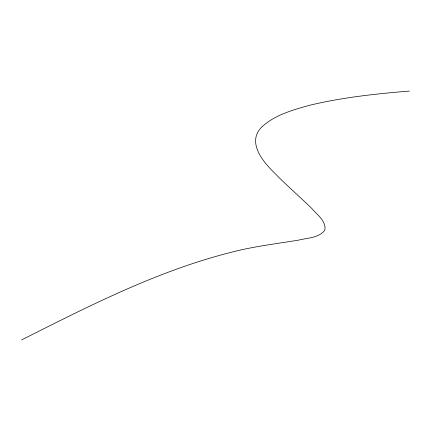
<?xml version="1.0" encoding="UTF-8"?>
<svg xmlns="http://www.w3.org/2000/svg" width="431" height="431" viewBox="0 0 431 431"><rect width="100%" height="100%" fill="white"/><g stroke="black" fill="none" stroke-linecap="round" stroke-linejoin="round"><path stroke-width="0.65" d="M21.55 339.935C93.053 303.947 165.558 266.767 244.21 249.204C262.102 245.428 280.252 243.111 298.295 240.18C307.19 237.917 318.681 238.111 324.802 230.278C326.574 221.13 316.957 214.676 311.791 208.464C299.47 196.477 286.432 185.238 274.439 172.912C262.77 161.506 246.365 141.934 262.064 126.719C275.075 114.845 292.595 110.104 309.129 105.401C342.031 97.438 375.773 93.834 409.45 91.065"/></g></svg>
